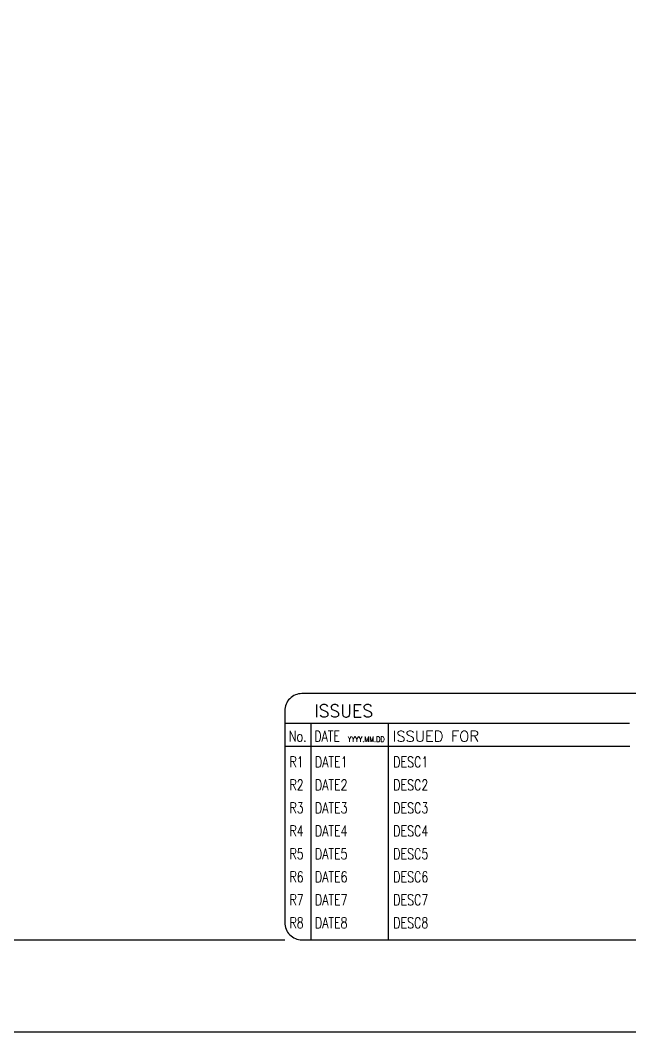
# Model space of a CAD drawing. Extents: x 0 to 17, y 0 to 11.
# Drawn here: x 8.5 to 11.81, y 0 to 5.5 of the extents above; entities that cross this region are included whole.
import ezdxf
from ezdxf.enums import TextEntityAlignment as Align

# ---------------------------------------------------------------- set-up
doc = ezdxf.new("R2010")
doc.units = 0
doc.header["$LTSCALE"] = 10
doc.header["$MEASUREMENT"] = 0
doc.layers.add('BDR-18', color=1, linetype='Continuous')
doc.layers.add('BDR-25', color=4, linetype='Continuous')
doc.styles.add('HEL-Title3', font='romans.shx')
doc.styles.add('HEL-Title4', font='romand.shx')

msp = doc.modelspace()

# ---------------------------------------------------------------- linework, layer by layer
at = {"layer": 'BDR-18'}
for p, q in [((11.8111, 1.6767), (9.9389, 1.6767)), ((10.0805, 0.5), (10.0805, 1.6767)), ((10.5015, 0.5), (10.5015, 1.6767)), ((11.8125, 1.5517), (9.9375, 1.5517))]:
    msp.add_line(p, q, dxfattribs=at)
msp.add_lwpolyline([(0, 0), (17, 0), (17, 11), (0, 11)], close=True, dxfattribs=at)
at = {"layer": 'BDR-25'}
msp.add_lwpolyline([(10.0312, 0.5), (16.4062, 0.5, 0.414214), (16.5, 0.5938), (16.5, 1.7448, 0.414214), (16.4062, 1.8386), (10.0312, 1.8386, 0.414214), (9.9375, 1.7448), (9.9375, 0.5938, 0.414214)], format="xyb", close=True, dxfattribs=at)
msp.add_lwpolyline([(0.75, 0.5), (9.9375, 0.5)], dxfattribs=at)

# ---------------------------------------------------------------- texts
at = {"layer": 'BDR-18', "lineweight": 70, "line_spacing_factor": 1.142308, "style": 'HEL-Title4'}
for s, insert, char_height, width, attachment_point in [('{\\W0.75;No.}', (9.96, 1.6361), 0.058594, 0.12585, 1), ('{\\W0.75;DATE}', (10.0983, 1.6361), 0.058594, 0.18561, 1), ('{\\W0.75;YYYY.MM.DD}', (10.2803, 1.5759), 0.029297, 0.226397, 7), ('ISSUED FOR', (10.524, 1.6361), 0.05859, 0.626504, 1)]:
    msp.add_mtext(s, dxfattribs=dict(at, insert=insert, char_height=char_height, width=width, attachment_point=attachment_point))
at = {"layer": 'BDR-25', "lineweight": 70, "insert": (10.0983, 1.7448), "char_height": 0.06836, "width": 0.278416, "attachment_point": 4, "line_spacing_factor": 0.6, "style": 'HEL-Title4'}
msp.add_mtext('ISSUES', dxfattribs=at)
at = {"layer": 'BDR-25', "style": 'HEL-Title3', "width": 0.75}
for tag, p in [('R1', (9.9632, 1.4673)), ('DATE1', (10.1016, 1.4673)), ('DESC1', (10.5272, 1.4673)), ('R2', (9.9632, 1.3423)), ('DATE2', (10.1016, 1.3423)), ('DESC2', (10.5272, 1.3423)), ('R3', (9.9632, 1.2173)), ('DATE3', (10.1016, 1.2173)), ('DESC3', (10.5272, 1.2173)), ('R4', (9.9632, 1.0923)), ('DATE4', (10.1016, 1.0923)), ('DESC4', (10.5272, 1.0923)), ('R5', (9.9632, 0.9673)), ('DATE5', (10.1016, 0.9673)), ('DESC5', (10.5272, 0.9673)), ('R6', (9.9632, 0.8423)), ('DATE6', (10.1016, 0.8423)), ('DESC6', (10.5272, 0.8423)), ('R7', (9.9632, 0.7173)), ('DATE7', (10.1016, 0.7173)), ('DESC7', (10.5272, 0.7173)), ('R8', (9.9632, 0.5923)), ('DATE8', (10.1016, 0.5923)), ('DESC8', (10.5272, 0.5923))]:
    msp.add_attdef(tag, text='', height=0.0586, dxfattribs=at).set_placement(p, align=Align.MIDDLE_LEFT)

doc.saveas('drawing.dxf')
